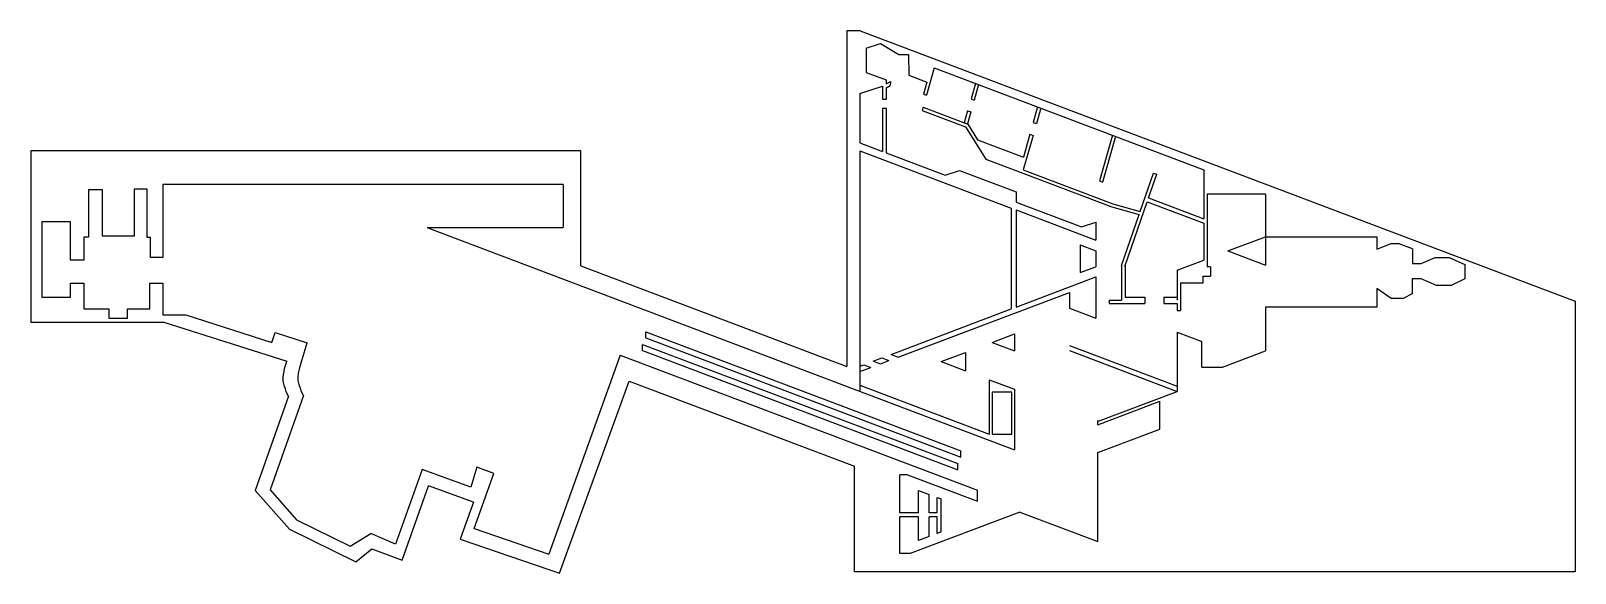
# Model space of a CAD drawing. Header units: centimetres. Extents: x 2933 to 5307, y 1581 to 3517.
# Drawn here: x 4658 to 5306, y 1581 to 1808 of the extents above; entities that cross this region are included whole.
import ezdxf

# ---------------------------------------------------------------- set-up
doc = ezdxf.new("R2010")
doc.units = ezdxf.units.CM
doc.layers.add('Make2D$Visible$Curves', color=7, linetype='Continuous', true_color=0x000000)

msp = doc.modelspace()

# ---------------------------------------------------------------- linework, layer by layer
at = {"layer": 'Make2D$Visible$Curves', "color": 24, "lineweight": -3, "true_color": 0xa52525}
for p, q in [((5006.19, 1808.13), (5000.59, 1808.13)), ((5000.59, 1808.13), (5000.59, 1667.29)), ((5006.19, 1808.13), (5305.94, 1694.72)), ((5008.66, 1800.91), (5014.69, 1802.85)), ((5008.66, 1800.91), (5008.66, 1790.73)), ((5014.69, 1802.85), (5022.4, 1798.21)), ((5022.4, 1798.21), (5026.36, 1798.21)), ((5026.36, 1798.21), (5026.55, 1789.49)), ((5008.66, 1790.73), (5017.02, 1787.57)), ((5017.02, 1787.57), (5017.02, 1785.9)), ((5026.55, 1789.49), (5034.09, 1786.64)), ((5037.24, 1792.6), (5033.99, 1781.15)), ((5037.24, 1792.6), (5150.22, 1749.85)), ((5005.97, 1781.89), (5015.53, 1784.96)), ((5005.97, 1781.89), (5005.97, 1761.16)), ((5015.53, 1784.96), (5015.53, 1779.53)), ((5017.02, 1785.9), (5018.83, 1786.88)), ((5017.02, 1784.3), (5018.79, 1785.26)), ((5017.02, 1784.3), (5017.02, 1779.53)), ((5018.83, 1786.88), (5018.79, 1785.26)), ((5034.09, 1786.64), (5032.67, 1781.65)), ((5032.67, 1781.65), (5033.99, 1781.15)), ((5054.48, 1786.08), (5052.64, 1779.62)), ((5055.8, 1785.57), (5053.97, 1779.11)), ((5015.53, 1779.53), (5017.02, 1779.53)), ((5015.53, 1775.74), (5015.53, 1757.54)), ((5015.53, 1775.74), (5017.02, 1775.74)), ((5017.02, 1775.74), (5017.02, 1756.98)), ((5032.55, 1776.06), (5032.17, 1774.7)), ((5032.17, 1774.7), (5050.32, 1767.9)), ((5032.55, 1776.06), (5051.26, 1769.05)), ((5051.23, 1774.63), (5049.8, 1769.6)), ((5051.23, 1774.63), (5052.55, 1774.12)), ((5052.64, 1779.62), (5053.97, 1779.11)), ((5080.58, 1776.2), (5078.74, 1769.74)), ((5081.9, 1775.7), (5080.07, 1769.24)), ((5050.32, 1767.9), (5058.79, 1754.25)), ((5052.55, 1774.12), (5051.13, 1769.1)), ((5051.26, 1769.05), (5055.37, 1762.43)), ((5078.74, 1769.74), (5080.07, 1769.24)), ((5055.37, 1762.43), (5074.6, 1755.15)), ((5078.65, 1764.25), (5074.55, 1749.79)), ((5077.33, 1764.75), (5074.6, 1755.15)), ((5077.33, 1764.75), (5078.65, 1764.25)), ((5111.9, 1764.35), (5106.48, 1745.21)), ((5113.23, 1763.85), (5107.8, 1744.71)), ((4889, 1757.88), (4658.43, 1757.88)), ((4658.43, 1757.88), (4658.43, 1685.96)), ((4889, 1709.52), (4889, 1757.88)), ((5005.97, 1761.16), (5015.53, 1757.54)), ((5005.97, 1757.84), (5005.97, 1665.26)), ((5005.97, 1757.84), (5069.45, 1733.82)), ((5017.02, 1756.98), (5041.8, 1747.6)), ((5041.8, 1747.6), (5047.83, 1749.54)), ((5047.83, 1749.54), (5071.57, 1740.55)), ((5058.79, 1754.25), (5111.62, 1734.26)), ((5074.55, 1749.79), (5112.05, 1735.6)), ((5123.62, 1732.42), (5129.19, 1748.47)), ((5129.19, 1748.47), (5130.5, 1747.97)), ((5150.22, 1749.85), (5150.22, 1729.32)), ((4881.56, 1743.68), (4713.78, 1743.68)), ((4713.78, 1743.68), (4713.78, 1713.07)), ((4881.56, 1743.68), (4881.56, 1725.64)), ((5106.48, 1745.21), (5107.8, 1744.71)), ((5127.07, 1738.07), (5130.5, 1747.97)), ((4682.66, 1741.4), (4682.66, 1721.58)), ((4688.51, 1741.4), (4682.66, 1741.4)), ((4688.51, 1721.98), (4688.51, 1741.4)), ((4701.78, 1741.79), (4701.78, 1721.98)), ((4707.23, 1741.79), (4701.78, 1741.79)), ((4707.23, 1721.48), (4707.23, 1741.79)), ((5071.57, 1740.55), (5071.57, 1736.34)), ((5071.57, 1736.34), (5098.95, 1725.98)), ((5112.05, 1735.6), (5123.62, 1732.42)), ((5117.08, 1709.27), (5126.51, 1736.46)), ((5126.51, 1736.46), (5150.22, 1727.49)), ((5127.07, 1738.07), (5150.22, 1729.32)), ((5176.15, 1739.6), (5151.62, 1739.6)), ((5151.62, 1739.6), (5151.62, 1709.18)), ((5176.15, 1739.6), (5176.15, 1709.85)), ((5069.45, 1733.82), (5069.45, 1691.47)), ((5071.57, 1733.02), (5104.98, 1720.38)), ((5071.57, 1733.02), (5071.57, 1692.27)), ((5111.62, 1734.26), (5123.16, 1731.09)), ((5115.75, 1709.73), (5123.16, 1731.09)), ((4675.03, 1728.02), (4663.04, 1728.02)), ((4663.04, 1728.02), (4663.04, 1696.42)), ((4675.03, 1711.97), (4675.03, 1728.02)), ((4824.56, 1725.64), (4881.56, 1725.64)), ((4824.87, 1725.52), (5070.86, 1632.45)), ((5098.95, 1725.98), (5104.98, 1727.91)), ((5104.98, 1727.91), (5104.98, 1720.38)), ((5150.22, 1727.49), (5150.22, 1711.99)), ((4682.66, 1721.58), (4680.68, 1721.58)), ((4680.68, 1721.58), (4680.68, 1711.97)), ((4701.78, 1721.98), (4688.51, 1721.98)), ((4708.52, 1721.48), (4707.23, 1721.48)), ((4708.52, 1713.07), (4708.52, 1721.48)), ((5098.4, 1718.32), (5104.98, 1715.83)), ((5098.4, 1718.32), (5098.4, 1706.73)), ((5160.35, 1715.82), (5176.15, 1721.8)), ((5176.15, 1721.8), (5222.78, 1721.8)), ((5222.78, 1721.8), (5222.78, 1716.6)), ((5222.78, 1716.6), (5228.86, 1718.9)), ((5228.86, 1718.9), (5231.78, 1718.9)), ((5237.71, 1716.66), (5231.78, 1718.9)), ((5237.71, 1716.66), (5237.71, 1710.58)), ((4680.68, 1711.97), (4675.03, 1711.97)), ((4713.78, 1713.07), (4708.52, 1713.07)), ((4889, 1709.52), (5000.59, 1667.29)), ((5104.98, 1715.83), (5104.98, 1709.22)), ((5115.75, 1709.73), (5115.75, 1695.17)), ((5117.24, 1709.73), (5117.24, 1696.43)), ((5139.01, 1707.75), (5150.22, 1711.99)), ((5160.35, 1715.82), (5176.15, 1709.85)), ((5237.71, 1710.58), (5241.37, 1710.58)), ((5241.37, 1710.58), (5247.25, 1713.05)), ((5247.25, 1713.05), (5253.07, 1713.05)), ((5253.07, 1713.05), (5259.7, 1710.13)), ((5259.7, 1710.13), (5259.7, 1704.08)), ((5071.57, 1692.27), (5104.98, 1704.91)), ((5098.4, 1706.73), (5104.98, 1709.22)), ((5104.98, 1704.91), (5104.98, 1687.63)), ((5139.01, 1707.75), (5139.01, 1695.17)), ((5149.95, 1702.49), (5149.95, 1705.22)), ((5149.95, 1705.22), (5153.11, 1705.22)), ((5153.11, 1709.18), (5151.62, 1709.18)), ((5153.11, 1709.18), (5153.11, 1705.22)), ((5241.37, 1704.08), (5237.66, 1704.08)), ((5237.66, 1704.08), (5237.66, 1697.78)), ((5247.87, 1701.31), (5241.37, 1704.08)), ((5259.7, 1704.08), (5253.95, 1701.31)), ((4675.03, 1696.42), (4675.03, 1702.36)), ((4675.03, 1702.36), (4680.68, 1702.36)), ((4680.68, 1702.36), (4680.68, 1691.47)), ((4708.32, 1691.47), (4708.32, 1702.36)), ((4708.32, 1702.36), (4713.78, 1702.36)), ((4713.78, 1702.36), (4713.78, 1688.99)), ((5022.14, 1671.3), (5093.89, 1698.45)), ((5093.89, 1698.45), (5093.89, 1691.83)), ((5140.49, 1702.49), (5140.49, 1690.79)), ((5140.49, 1702.49), (5149.95, 1702.49)), ((5222.78, 1700.04), (5222.78, 1692.2)), ((5228.86, 1695.84), (5222.78, 1700.04)), ((5237.66, 1697.78), (5233.88, 1695.84)), ((5253.95, 1701.31), (5247.87, 1701.31)), ((4663.04, 1696.42), (4675.03, 1696.42)), ((4680.68, 1691.47), (4691.18, 1691.47)), ((4691.18, 1691.47), (4691.18, 1687.6)), ((4698.91, 1691.47), (4708.32, 1691.47)), ((4698.91, 1687.6), (4698.91, 1691.47)), ((5019.14, 1672.43), (5069.45, 1691.47)), ((5093.89, 1691.83), (5104.98, 1687.63)), ((5110.56, 1695.17), (5115.75, 1695.17)), ((5110.56, 1695.17), (5110.56, 1693.71)), ((5110.56, 1693.71), (5125.53, 1693.71)), ((5117.24, 1696.43), (5125.53, 1696.43)), ((5125.53, 1696.43), (5125.53, 1693.71)), ((5133.53, 1696.43), (5133.53, 1693.71)), ((5133.53, 1696.43), (5139.01, 1696.43)), ((5133.53, 1693.71), (5139.01, 1693.71)), ((5139.01, 1693.71), (5139.01, 1690.79)), ((5139.01, 1690.79), (5140.49, 1690.79)), ((5222.78, 1692.2), (5176.15, 1692.2)), ((5176.15, 1692.2), (5176.15, 1673.91)), ((5233.88, 1695.84), (5228.86, 1695.84)), ((5305.94, 1694.72), (5305.94, 1581.16)), ((4658.43, 1685.96), (4714.25, 1685.96)), ((4691.18, 1687.6), (4698.91, 1687.6)), ((4713.78, 1688.99), (4723.38, 1688.99)), ((4714.25, 1685.96), (4765.72, 1669.53)), ((4723.38, 1688.99), (4759.53, 1677.44)), ((4759.53, 1677.44), (4760.83, 1681.54)), ((4760.83, 1681.54), (4774.33, 1677.23)), ((4772.14, 1670.29), (4774.33, 1677.23)), ((4916.25, 1679.31), (4916.25, 1681.88)), ((4916.25, 1681.88), (5048.34, 1631.9)), ((4916.25, 1679.31), (5048.34, 1629.33)), ((5050.3, 1681.96), (5050.3, 1681.68)), ((5061.5, 1677.44), (5070.86, 1680.99)), ((5061.5, 1677.44), (5070.86, 1673.9)), ((5070.86, 1680.99), (5070.86, 1673.9)), ((5139.01, 1681.8), (5139.01, 1656.92)), ((5139.01, 1681.8), (5149.47, 1677.84)), ((5149.47, 1667.06), (5149.47, 1677.84)), ((4905.53, 1672.13), (4875.57, 1588.64)), ((4905.53, 1672.13), (5055.32, 1615.46)), ((4914.89, 1676.63), (5047.13, 1626.6)), ((4914.94, 1674.04), (4914.94, 1676.61)), ((4914.94, 1674.04), (5047.13, 1624.03)), ((5011.65, 1669.6), (5015.19, 1670.94)), ((5015.19, 1670.94), (5018.18, 1669.8)), ((5019.14, 1672.43), (5022.14, 1671.3)), ((5040.18, 1669.38), (5050.3, 1673.21)), ((5050.3, 1673.21), (5050.3, 1665.55)), ((5093.89, 1676.14), (5139.01, 1659.07)), ((5093.89, 1673.99), (5139.01, 1656.92)), ((5158.06, 1667.06), (5176.15, 1673.91)), ((4764.38, 1664.06), (4764.46, 1664.57)), ((4764.46, 1664.57), (4764.57, 1665.11)), ((4764.57, 1665.11), (4764.69, 1665.67)), ((4764.69, 1665.67), (4764.97, 1666.86)), ((4764.97, 1666.86), (4765.31, 1668.14)), ((4765.31, 1668.14), (4765.72, 1669.53)), ((4770.6, 1663.98), (4770.68, 1664.5)), ((4770.68, 1664.5), (4770.78, 1665.04)), ((4770.78, 1665.04), (4770.89, 1665.61)), ((4770.89, 1665.61), (4771.02, 1666.2)), ((4771.02, 1666.2), (4771.32, 1667.46)), ((4771.32, 1667.46), (4771.7, 1668.82)), ((4771.7, 1668.82), (4772.14, 1670.29)), ((5005.97, 1667.45), (5007.64, 1668.08)), ((5005.97, 1665.19), (5010.63, 1666.95)), ((5005.97, 1665.26), (5005.97, 1665.19)), ((5005.97, 1665.19), (5005.97, 1657)), ((5007.64, 1668.08), (5010.63, 1666.95)), ((5011.65, 1669.6), (5014.64, 1668.47)), ((5014.64, 1668.47), (5018.18, 1669.8)), ((5040.18, 1669.38), (5050.3, 1665.55)), ((5149.47, 1667.06), (5158.06, 1667.06)), ((4764.17, 1662.05), (4764.18, 1662.25)), ((4764.17, 1661.85), (4764.17, 1662.05)), ((4764.17, 1661.66), (4764.17, 1661.85)), ((4764.17, 1661.48), (4764.17, 1661.66)), ((4764.18, 1661.31), (4764.17, 1661.48)), ((4764.18, 1662.25), (4764.21, 1662.66)), ((4764.19, 1661.14), (4764.18, 1661.31)), ((4764.48, 1660.06), (4764.19, 1661.14)), ((4764.21, 1662.66), (4764.25, 1663.11)), ((4764.25, 1663.11), (4764.31, 1663.57)), ((4764.31, 1663.57), (4764.38, 1664.06)), ((4764.8, 1658.99), (4764.48, 1660.06)), ((4765.15, 1657.94), (4764.8, 1658.99)), ((4765.54, 1656.9), (4765.15, 1657.94)), ((4770.45, 1662.38), (4770.46, 1662.59)), ((4770.45, 1662.18), (4770.45, 1662.38)), ((4770.45, 1661.98), (4770.45, 1662.18)), ((4770.45, 1661.79), (4770.45, 1661.98)), ((4770.46, 1661.61), (4770.45, 1661.79)), ((4770.46, 1662.59), (4770.49, 1663.03)), ((4770.47, 1661.43), (4770.46, 1661.61)), ((4770.76, 1660.36), (4770.47, 1661.43)), ((4770.49, 1663.03), (4770.54, 1663.49)), ((4770.54, 1663.49), (4770.6, 1663.98)), ((4771.08, 1659.29), (4770.76, 1660.36)), ((4771.43, 1658.24), (4771.08, 1659.29)), ((4771.82, 1657.2), (4771.43, 1658.24)), ((4880.07, 1580.67), (4909.31, 1661.25)), ((4909.31, 1661.25), (5003.74, 1625.52)), ((5005.97, 1659.48), (5060.24, 1638.95)), ((5060.24, 1661.79), (5070.86, 1657.77)), ((5060.24, 1661.79), (5060.24, 1638.95)), ((5070.86, 1657.77), (5070.86, 1632.45)), ((4766.41, 1654.85), (4752.47, 1615.27)), ((4772.69, 1655.15), (4758.74, 1615.57)), ((4765.96, 1655.87), (4765.54, 1656.9)), ((4766.41, 1654.85), (4765.96, 1655.87)), ((4772.24, 1656.17), (4771.82, 1657.2)), ((4772.69, 1655.15), (4772.24, 1656.17)), ((5069.7, 1656.62), (5061.46, 1656.62)), ((5061.46, 1656.62), (5061.46, 1638.99)), ((5069.7, 1638.99), (5069.7, 1656.62)), ((5105.65, 1644.3), (5139.01, 1656.92)), ((5105.81, 1642.92), (5131.86, 1652.78)), ((5131.86, 1641.12), (5131.86, 1652.78)), ((5061.46, 1638.99), (5069.7, 1638.99)), ((5105.81, 1642.92), (5105.81, 1644.64)), ((5105.81, 1631.27), (5131.86, 1641.12)), ((5048.34, 1629.33), (5048.34, 1631.9)), ((5003.74, 1581.16), (5003.74, 1625.52)), ((5047.13, 1624.03), (5047.13, 1626.6)), ((5105.81, 1593.88), (5105.81, 1631.27)), ((4822.56, 1624.14), (4811.38, 1592.88)), ((4842.94, 1616.74), (4822.56, 1624.14)), ((4845.48, 1625.06), (4842.94, 1616.74)), ((4844.3, 1599.37), (4852.61, 1622.48)), ((4852.61, 1622.48), (4845.48, 1625.06)), ((5025.99, 1621.92), (5022.78, 1621.92)), ((5022.78, 1606.03), (5022.78, 1621.92)), ((5025.99, 1621.92), (5055.32, 1610.82)), ((4752.47, 1615.27), (4766.82, 1599.06)), ((4758.74, 1615.57), (4769.85, 1603.03)), ((4814.09, 1586.08), (4825.14, 1617.23)), ((4843.99, 1610.39), (4825.14, 1617.23)), ((5030.62, 1606.03), (5030.62, 1615.35)), ((5030.62, 1615.35), (5035.11, 1613.65)), ((5035.11, 1606.03), (5035.11, 1613.65)), ((5038.48, 1612.38), (5040.06, 1611.78)), ((5038.48, 1606.03), (5038.48, 1612.38)), ((5055.32, 1610.82), (5055.32, 1615.46)), ((4843.99, 1610.39), (4838.47, 1594.95)), ((5030.62, 1606.03), (5022.78, 1606.03)), ((5073.1, 1606.26), (5027.12, 1588.86)), ((5038.48, 1606.03), (5035.11, 1606.03)), ((5040.06, 1597.95), (5040.06, 1611.78)), ((5073.1, 1606.26), (5105.81, 1593.88)), ((4769.85, 1603.03), (4792.36, 1591.95)), ((4844.3, 1599.37), (4875.57, 1588.64)), ((5022.78, 1588.86), (5022.78, 1604.34)), ((5030.62, 1604.34), (5022.78, 1604.34)), ((5030.62, 1594.38), (5030.62, 1604.34)), ((5038.48, 1604.34), (5035.11, 1604.34)), ((5035.11, 1596.08), (5035.11, 1604.34)), ((5038.48, 1597.35), (5038.48, 1604.34)), ((4766.82, 1599.06), (4794.63, 1585.38)), ((4792.36, 1591.95), (4800.96, 1597.33)), ((4811.38, 1592.88), (4800.96, 1597.33)), ((4838.47, 1594.95), (4880.07, 1580.67)), ((5035.11, 1596.08), (5030.62, 1594.38)), ((5040.06, 1597.95), (5038.48, 1597.35)), ((4794.63, 1585.38), (4801.35, 1590.89)), ((4801.35, 1590.89), (4814.09, 1586.08)), ((5027.12, 1588.86), (5022.78, 1588.86)), ((5305.94, 1581.16), (5003.74, 1581.16))]:
    msp.add_line(p, q, dxfattribs=at)

doc.saveas('drawing.dxf')
